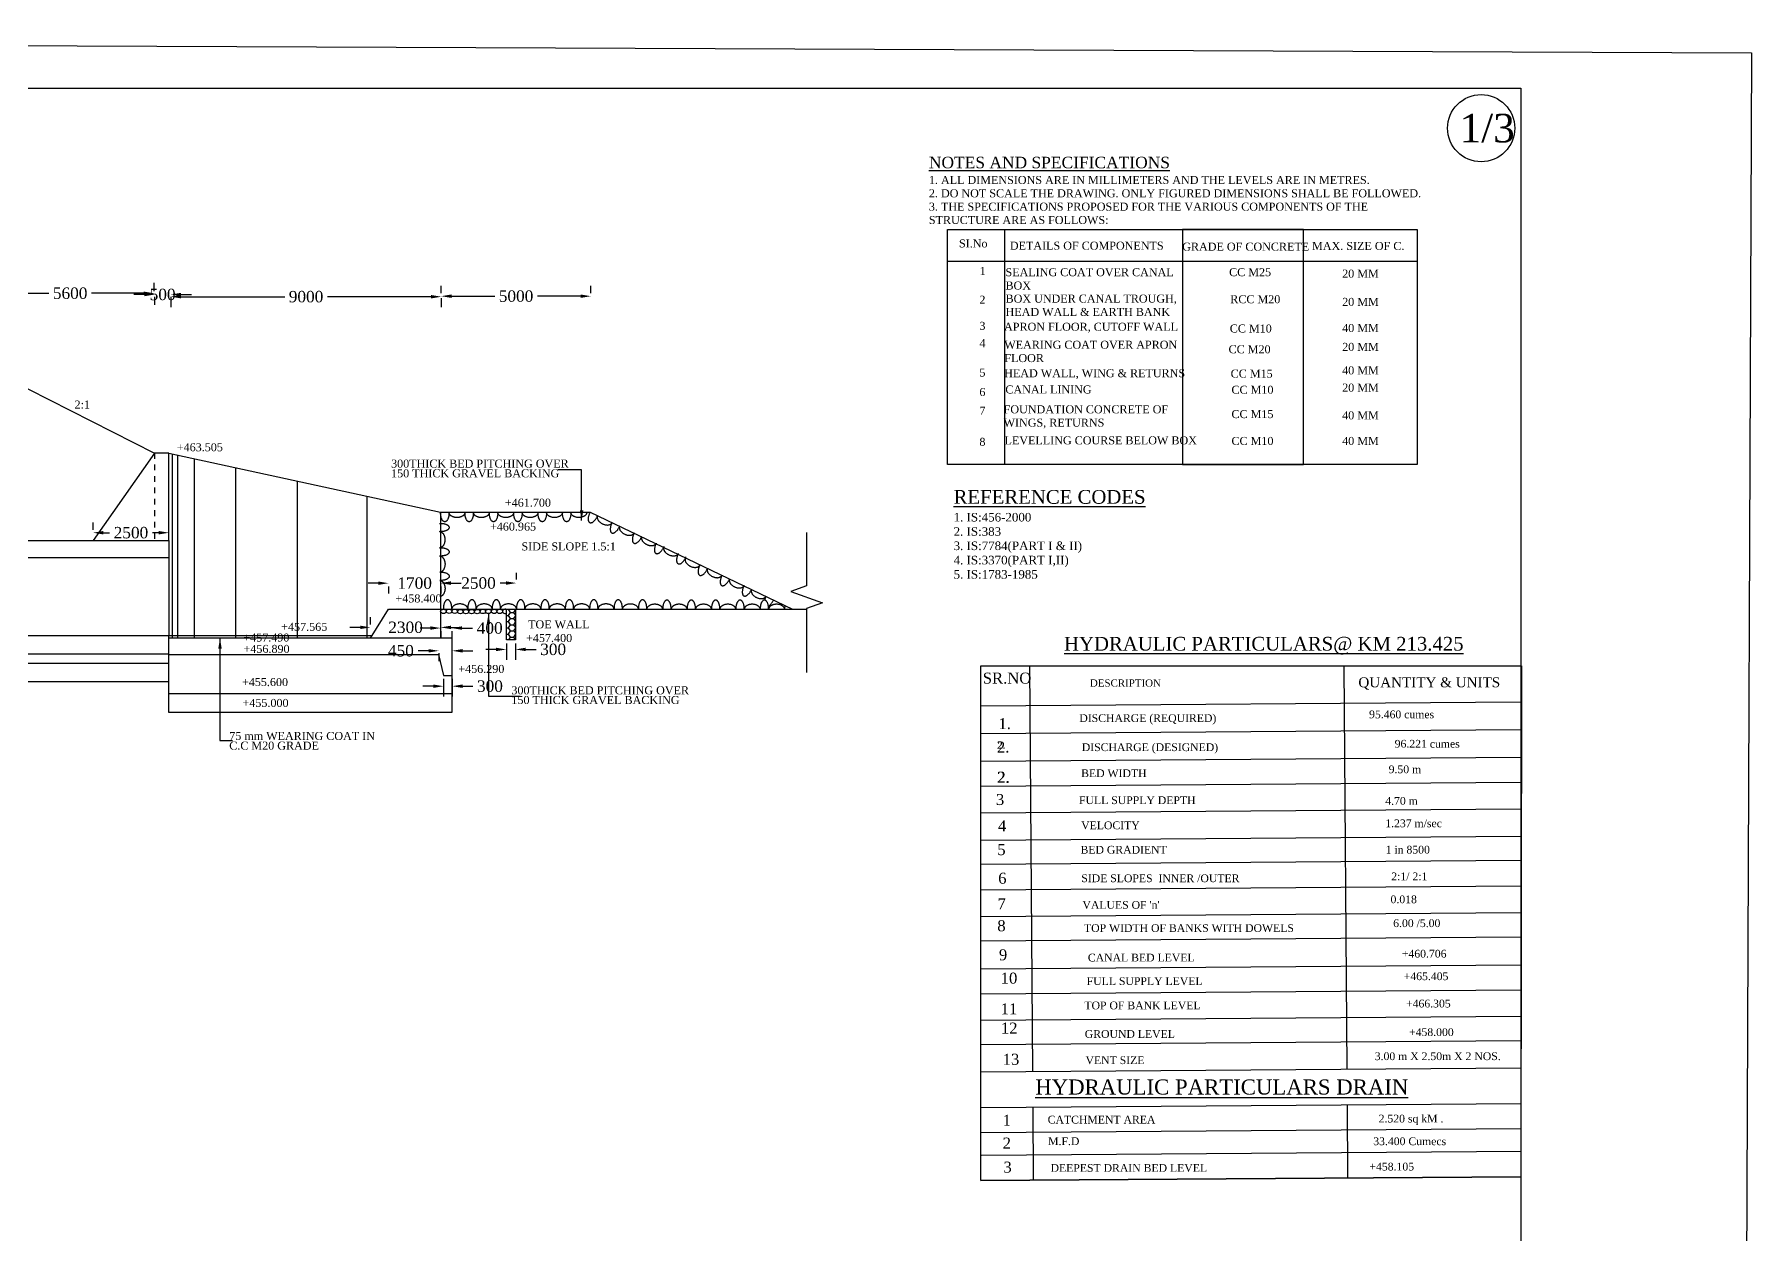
# Model space of a CAD drawing. Header units: inches. Extents: x 221.5 to 296.9, y 45.8 to 97.5.
# Drawn here: x 266.83 to 296.87, y 76.53 to 97.53 of the extents above; entities that cross this region are included whole.
import ezdxf

# ---------------------------------------------------------------- set-up
doc = ezdxf.new("R2010")
doc.units = ezdxf.units.IN
doc.header["$MEASUREMENT"] = 0
doc.linetypes.add('ACAD_ISO03W100', pattern=[30, 12, -18])
for name, color, linetype in [('DIMENSION', 7, 'Continuous'), ('DRAWING', 7, 'Continuous'), ('TEXT', 7, 'Continuous')]:
    doc.layers.add(name, color=color, linetype=linetype)
doc.styles.get("Standard").update_dxf_attribs({"font": 'TIMES_1.TTF', "height": 0.14})
doc.dimstyles.get("Standard").update_dxf_attribs({"dimtxt": 0.2, "dimasz": 0.18, "dimexe": 0.18, "dimexo": 0.0625, "dimgap": 0.09, "dimtad": 0, "dimtih": 1, "dimtoh": 1, "dimdec": 4, "dimzin": 0, "dimdsep": 46, "dimtxsty": 'Standard', "dimcen": 0.09, "dimadec": 0, "dimazin": 0, "dimtfac": 1, "dimtdec": 4, "dimtofl": 0, "dimtmove": 0, "dimatfit": 3, "dimfxl": 0, "dimtolj": 1, "dimtzin": 0, "dimarcsym": 0})
picture_1 = doc.add_image_def('image1.jpg', size_in_pixel=(7220, 4937))

# ---------------------------------------------------------------- blocks, each defined once
blk = doc.blocks.new('*D22')
at = {"layer": 'Defpoints', "color": 0, "transparency": 16777216}
for p in [(265.987, 92.974), (268.921, 92.997), (268.921, 92.974)]:
    blk.add_point(p, dxfattribs=at)
at = {"layer": 'DIMENSION', "color": 0, "lineweight": -2, "transparency": 16777216}
for p, q in [((265.987, 93.036), (265.987, 93.177)), ((268.921, 93.036), (268.921, 93.177)), ((266.167, 92.997), (267.081, 92.997)), ((268.741, 92.997), (267.827, 92.997))]:
    blk.add_line(p, q, dxfattribs=at)
at = {"layer": 'DIMENSION', "color": 0, "transparency": 16777216}
for points in [[(266.167, 93.027), (266.167, 92.967), (265.987, 92.997)], [(268.741, 93.027), (268.741, 92.967), (268.921, 92.997)]]:
    blk.add_solid(points, dxfattribs=at)
at = {"layer": 'DIMENSION', "color": 0, "transparency": 16777216, "insert": (267.454, 92.997), "char_height": 0.2, "attachment_point": 5}
blk.add_mtext('\\A1;5600', dxfattribs=at)
blk = doc.blocks.new('*D23')
at = {"layer": 'Defpoints', "color": 0, "transparency": 16777216}
for p in [(268.929, 92.996), (269.216, 92.996), (269.216, 92.975)]:
    blk.add_point(p, dxfattribs=at)
at = {"layer": 'DIMENSION', "color": 0, "lineweight": -2, "transparency": 16777216}
for p, q in [((268.749, 92.975), (268.569, 92.975)), ((268.929, 92.933), (268.929, 92.795)), ((269.216, 92.933), (269.216, 92.795)), ((269.396, 92.975), (269.576, 92.975))]:
    blk.add_line(p, q, dxfattribs=at)
at = {"layer": 'DIMENSION', "color": 0, "transparency": 16777216}
for points in [[(268.749, 93.005), (268.749, 92.945), (268.929, 92.975)], [(269.396, 93.005), (269.396, 92.945), (269.216, 92.975)]]:
    blk.add_solid(points, dxfattribs=at)
at = {"layer": 'DIMENSION', "color": 0, "transparency": 16777216, "insert": (269.072, 92.975), "char_height": 0.2, "attachment_point": 5}
blk.add_mtext('\\A1;500', dxfattribs=at)
blk = doc.blocks.new('*D26')
at = {"layer": 'Defpoints', "color": 0, "transparency": 16777216}
for p in [(269.216, 92.975), (273.946, 92.975), (273.946, 92.937)]:
    blk.add_point(p, dxfattribs=at)
at = {"layer": 'DIMENSION', "color": 0, "lineweight": -2, "transparency": 16777216}
for p, q in [((269.216, 92.913), (269.216, 92.757)), ((269.396, 92.937), (271.207, 92.937)), ((273.766, 92.937), (271.955, 92.937)), ((273.946, 92.913), (273.946, 92.757))]:
    blk.add_line(p, q, dxfattribs=at)
at = {"layer": 'DIMENSION', "color": 0, "transparency": 16777216}
for points in [[(269.396, 92.967), (269.396, 92.907), (269.216, 92.937)], [(273.766, 92.967), (273.766, 92.907), (273.946, 92.937)]]:
    blk.add_solid(points, dxfattribs=at)
at = {"layer": 'DIMENSION', "color": 0, "transparency": 16777216, "insert": (271.581, 92.937), "char_height": 0.2, "attachment_point": 5}
blk.add_mtext('\\A1;9000', dxfattribs=at)
blk = doc.blocks.new('*D27')
at = {"layer": 'Defpoints', "color": 0, "transparency": 16777216}
for p in [(273.946, 92.937), (276.564, 92.946), (276.564, 92.937)]:
    blk.add_point(p, dxfattribs=at)
at = {"layer": 'DIMENSION', "color": 0, "lineweight": -2, "transparency": 16777216}
for p, q in [((273.946, 92.999), (273.946, 93.126)), ((274.126, 92.946), (274.882, 92.946)), ((276.384, 92.946), (275.628, 92.946)), ((276.564, 92.999), (276.564, 93.126))]:
    blk.add_line(p, q, dxfattribs=at)
at = {"layer": 'DIMENSION', "color": 0, "transparency": 16777216}
for points in [[(274.126, 92.976), (274.126, 92.916), (273.946, 92.946)], [(276.384, 92.976), (276.384, 92.916), (276.564, 92.946)]]:
    blk.add_solid(points, dxfattribs=at)
at = {"layer": 'DIMENSION', "color": 0, "transparency": 16777216, "insert": (275.255, 92.946), "char_height": 0.2, "attachment_point": 5}
blk.add_mtext('\\A1;5000', dxfattribs=at)
blk = doc.blocks.new('*D37')
at = {"layer": 'Defpoints', "color": 0, "transparency": 16777216}
for p in [(267.854, 88.808), (267.854, 88.796), (269.182, 88.796)]:
    blk.add_point(p, dxfattribs=at)
at = {"layer": 'DIMENSION', "color": 0, "lineweight": -2, "transparency": 16777216}
for p, q in [((267.854, 88.859), (267.854, 88.988)), ((269.182, 88.859), (269.182, 88.988)), ((268.034, 88.808), (268.141, 88.808)), ((269.002, 88.808), (268.895, 88.808))]:
    blk.add_line(p, q, dxfattribs=at)
at = {"layer": 'DIMENSION', "color": 0, "transparency": 16777216}
for points in [[(268.034, 88.838), (268.034, 88.778), (267.854, 88.808)], [(269.002, 88.838), (269.002, 88.778), (269.182, 88.808)]]:
    blk.add_solid(points, dxfattribs=at)
at = {"layer": 'DIMENSION', "color": 0, "transparency": 16777216, "insert": (268.518, 88.808), "char_height": 0.2, "attachment_point": 5}
blk.add_mtext('\\A1;2500', dxfattribs=at)
blk = doc.blocks.new('*D39')
at = {"layer": 'Defpoints', "color": 0, "transparency": 16777216}
for p in [(273.985, 86.311), (274.138, 86.311), (274.138, 86.123)]:
    blk.add_point(p, dxfattribs=at)
at = {"layer": 'DIMENSION', "color": 0, "lineweight": -2, "transparency": 16777216}
for p, q in [((273.985, 86.249), (273.985, 85.943)), ((274.138, 86.249), (274.138, 85.943)), ((273.805, 86.123), (273.625, 86.123)), ((274.318, 86.123), (274.498, 86.123))]:
    blk.add_line(p, q, dxfattribs=at)
at = {"layer": 'DIMENSION', "color": 0, "transparency": 16777216}
for points in [[(273.805, 86.153), (273.805, 86.093), (273.985, 86.123)], [(274.318, 86.153), (274.318, 86.093), (274.138, 86.123)]]:
    blk.add_solid(points, dxfattribs=at)
at = {"layer": 'DIMENSION', "color": 0, "transparency": 16777216, "insert": (274.798, 86.123), "char_height": 0.2, "attachment_point": 5}
blk.add_mtext('\\A1;300', dxfattribs=at)
blk = doc.blocks.new('*D40')
at = {"layer": 'Defpoints', "color": 0, "transparency": 16777216}
for p in [(275.086, 86.933), (275.244, 86.933), (275.244, 86.766)]:
    blk.add_point(p, dxfattribs=at)
at = {"layer": 'DIMENSION', "color": 0, "lineweight": -2, "transparency": 16777216}
for p, q in [((275.086, 86.871), (275.086, 86.586)), ((275.244, 86.871), (275.244, 86.586)), ((274.906, 86.766), (274.726, 86.766)), ((275.424, 86.766), (275.604, 86.766))]:
    blk.add_line(p, q, dxfattribs=at)
at = {"layer": 'DIMENSION', "color": 0, "transparency": 16777216}
for points in [[(274.906, 86.796), (274.906, 86.736), (275.086, 86.766)], [(275.424, 86.796), (275.424, 86.736), (275.244, 86.766)]]:
    blk.add_solid(points, dxfattribs=at)
at = {"layer": 'DIMENSION', "color": 0, "transparency": 16777216, "insert": (275.904, 86.766), "char_height": 0.2, "attachment_point": 5}
blk.add_mtext('\\A1;300', dxfattribs=at)
blk = doc.blocks.new('*D41')
at = {"layer": 'Defpoints', "color": 0, "transparency": 16777216}
for p in [(273.936, 87.149), (274.13, 87.149), (274.13, 87.14)]:
    blk.add_point(p, dxfattribs=at)
at = {"layer": 'DIMENSION', "color": 0, "lineweight": -2, "transparency": 16777216}
for p, q in [((273.756, 87.14), (273.576, 87.14)), ((274.31, 87.14), (274.49, 87.14)), ((273.936, 87.087), (273.936, 86.96)), ((274.13, 87.087), (274.13, 86.96))]:
    blk.add_line(p, q, dxfattribs=at)
at = {"layer": 'DIMENSION', "color": 0, "transparency": 16777216}
for points in [[(273.756, 87.17), (273.756, 87.11), (273.936, 87.14)], [(274.31, 87.17), (274.31, 87.11), (274.13, 87.14)]]:
    blk.add_solid(points, dxfattribs=at)
at = {"layer": 'DIMENSION', "color": 0, "transparency": 16777216, "insert": (274.794, 87.14), "char_height": 0.2, "attachment_point": 5}
blk.add_mtext('\\A1;400', dxfattribs=at)
blk = doc.blocks.new('*D42')
at = {"layer": 'Defpoints', "color": 0, "transparency": 16777216}
for p in [(273.904, 86.766), (273.904, 86.742), (274.138, 86.742)]:
    blk.add_point(p, dxfattribs=at)
at = {"layer": 'DIMENSION', "color": 0, "lineweight": -2, "transparency": 16777216}
for p, q in [((274.138, 86.804), (274.138, 86.922)), ((273.724, 86.742), (273.544, 86.742)), ((273.904, 86.703), (273.904, 86.562)), ((274.318, 86.742), (274.498, 86.742))]:
    blk.add_line(p, q, dxfattribs=at)
at = {"layer": 'DIMENSION', "color": 0, "transparency": 16777216}
for points in [[(273.724, 86.772), (273.724, 86.712), (273.904, 86.742)], [(274.318, 86.772), (274.318, 86.712), (274.138, 86.742)]]:
    blk.add_solid(points, dxfattribs=at)
at = {"layer": 'DIMENSION', "color": 0, "transparency": 16777216, "insert": (273.24, 86.742), "char_height": 0.2, "attachment_point": 5}
blk.add_mtext('\\A1;450', dxfattribs=at)
blk = doc.blocks.new('*D43')
at = {"layer": 'Defpoints', "color": 0, "transparency": 16777216}
for p in [(273.936, 87.927), (273.936, 87.927), (275.26, 87.927)]:
    blk.add_point(p, dxfattribs=at)
at = {"layer": 'DIMENSION', "color": 0, "lineweight": -2, "transparency": 16777216}
for p, q in [((273.936, 87.99), (273.936, 88.107)), ((275.26, 87.99), (275.26, 88.107)), ((274.116, 87.927), (274.221, 87.927)), ((275.08, 87.927), (274.975, 87.927))]:
    blk.add_line(p, q, dxfattribs=at)
at = {"layer": 'DIMENSION', "color": 0, "transparency": 16777216}
for points in [[(274.116, 87.957), (274.116, 87.897), (273.936, 87.927)], [(275.08, 87.957), (275.08, 87.897), (275.26, 87.927)]]:
    blk.add_solid(points, dxfattribs=at)
at = {"layer": 'DIMENSION', "color": 0, "transparency": 16777216, "insert": (274.598, 87.927), "char_height": 0.2, "attachment_point": 5}
blk.add_mtext('\\A1;2500', dxfattribs=at)
blk = doc.blocks.new('*D44')
at = {"layer": 'Defpoints', "color": 0, "transparency": 16777216}
for p in [(273.025, 87.927), (273.025, 87.925), (273.936, 87.927)]:
    blk.add_point(p, dxfattribs=at)
at = {"layer": 'DIMENSION', "color": 0, "lineweight": -2, "transparency": 16777216}
for p, q in [((272.845, 87.925), (272.665, 87.925)), ((273.025, 87.865), (273.025, 87.745)), ((273.936, 87.865), (273.936, 87.745)), ((274.116, 87.925), (274.296, 87.925))]:
    blk.add_line(p, q, dxfattribs=at)
at = {"layer": 'DIMENSION', "color": 0, "transparency": 16777216}
for points in [[(272.845, 87.955), (272.845, 87.895), (273.025, 87.925)], [(274.116, 87.955), (274.116, 87.895), (273.936, 87.925)]]:
    blk.add_solid(points, dxfattribs=at)
at = {"layer": 'DIMENSION', "color": 0, "transparency": 16777216, "insert": (273.481, 87.925), "char_height": 0.2, "attachment_point": 5}
blk.add_mtext('\\A1;1700', dxfattribs=at)
blk = doc.blocks.new('*D45')
at = {"layer": 'Defpoints', "color": 0, "transparency": 16777216}
for p in [(272.708, 87.152), (272.708, 87.14), (273.936, 87.14)]:
    blk.add_point(p, dxfattribs=at)
at = {"layer": 'DIMENSION', "color": 0, "lineweight": -2, "transparency": 16777216}
for p, q in [((272.528, 87.152), (272.348, 87.152)), ((272.708, 87.202), (272.708, 87.332)), ((273.936, 87.202), (273.936, 87.332)), ((274.116, 87.152), (274.296, 87.152))]:
    blk.add_line(p, q, dxfattribs=at)
at = {"layer": 'DIMENSION', "color": 0, "transparency": 16777216}
for points in [[(272.528, 87.182), (272.528, 87.122), (272.708, 87.152)], [(274.116, 87.182), (274.116, 87.122), (273.936, 87.152)]]:
    blk.add_solid(points, dxfattribs=at)
at = {"layer": 'DIMENSION', "color": 0, "transparency": 16777216, "insert": (273.322, 87.152), "char_height": 0.2, "attachment_point": 5}
blk.add_mtext('\\A1;2300', dxfattribs=at)

msp = doc.modelspace()

# ---------------------------------------------------------------- hatches: boundary and pattern name
at = {"layer": 'DRAWING'}
h = msp.add_hatch(dxfattribs=at)
h.set_pattern_fill('HONEY', color=256, scale=0.5, style=0)
h.paths.add_polyline_path([(275.24421, 87.47261), (275.08625, 87.47261), (275.08625, 86.93327), (275.24421, 86.93327)])

# ---------------------------------------------------------------- linework, layer by layer
at = {"layer": 'DIMENSION'}
for points in [[(226.739, 96.58644), (292.83485, 96.58644), (292.83485, 48.2), (226.739, 48.2)], [(282.80363, 94.1151), (291.02026, 94.1151), (291.02026, 90.00195), (282.80363, 90.00195)], [(283.80349, 94.1151), (286.91195, 94.1151), (286.91195, 90.00195), (283.80349, 90.00195)], [(289.03045, 94.1151), (286.91195, 94.1151), (286.91195, 90.00195), (289.03045, 90.00195)]]:
    msp.add_lwpolyline(points, close=True, dxfattribs=at)
msp.add_lwpolyline([(282.80363, 93.56141), (291.02026, 93.56141)], dxfattribs=at)
msp.add_circle((292.13858, 95.88584), 0.58728, dxfattribs=at)
at = {"layer": 'DRAWING'}
for points in [[(264.74056, 91.69229), (265.98617, 91.69229), (268.92804, 90.19974)], [(269.18189, 88.67245), (269.18189, 90.19974), (268.92804, 90.19974), (267.85907, 88.67245)], [(269.18189, 90.19974), (273.93584, 89.16581), (273.93584, 86.96185)], [(269.24102, 90.18688), (269.24102, 86.96185)], [(269.33433, 90.16659), (269.33433, 86.96185)], [(269.62431, 90.10352), (269.62431, 86.96185)], [(270.34775, 89.94618), (270.34775, 86.96185)], [(271.42549, 89.71178), (271.42549, 86.96185)], [(272.64186, 89.44724), (272.64186, 86.96185)], [(273.93584, 89.16581), (276.54921, 89.16581), (280.09385, 87.47261)], [(269.18189, 88.37106), (269.18189, 87.0121)], [(272.70841, 86.96185), (273.02409, 87.47261), (280.33878, 87.47261)], [(229.17644, 87.0121), (272.73947, 87.0121)], [(269.17407, 87.0121), (269.17407, 85.66744), (274.13757, 85.66744), (274.13757, 86.96185), (269.17407, 86.96185)], [(238.80806, 86.68789), (269.17407, 86.68789)], [(238.80806, 86.5269), (269.17407, 86.5269)], [(269.17407, 86.67828), (273.89655, 86.67828), (273.98463, 86.3111), (274.13757, 86.3111)], [(284.23619, 86.48028), (284.28851, 79.38379)], [(289.73584, 86.48028), (289.78785, 79.42433)], [(238.80806, 86.20635), (269.17407, 86.20635)], [(269.17407, 85.99628), (274.13757, 85.99628)], [(283.38294, 85.7815), (292.82621, 85.85112)], [(283.38294, 85.29626), (292.82979, 85.3659)], [(283.38294, 84.81091), (292.82979, 84.88055)], [(283.38294, 84.37493), (292.82979, 84.44457)], [(283.38294, 83.90723), (292.82979, 83.97687)], [(283.38294, 83.43161), (292.82979, 83.50125)], [(283.38294, 83.01148), (292.82979, 83.08112)], [(283.38294, 82.55962), (292.82979, 82.62926)], [(283.38294, 82.09506), (292.82979, 82.1647)], [(283.38294, 81.66699), (292.82979, 81.73664)], [(283.38294, 81.17553), (292.82979, 81.24517)], [(283.38294, 80.73954), (292.82979, 80.80918)], [(283.38294, 80.27976), (292.82979, 80.34941)], [(283.38294, 79.8517), (292.82979, 79.92134)], [(283.38644, 79.37714), (292.83328, 79.44678)], [(283.39106, 78.75024), (292.83791, 78.81988)], [(284.29313, 78.75689), (284.30255, 77.47846)], [(289.79247, 78.79743), (289.8019, 77.519)], [(283.39426, 78.31636), (292.8411, 78.38601)], [(283.39719, 77.91934), (292.84403, 77.98898)], [(283.38294, 77.47168), (292.82979, 77.54132)]]:
    msp.add_lwpolyline(points, dxfattribs=at)
at = {"layer": 'DRAWING', "linetype": 'ACAD_ISO03W100', "ltscale": 0.005}
msp.add_lwpolyline([(268.92804, 90.19974), (268.92804, 88.67245)], dxfattribs=at)
at = {"layer": 'DRAWING'}
for points in [[(251.94683, 88.67245), (269.18189, 88.67245), (269.18189, 88.37106), (251.94683, 88.36965)], [(275.08625, 87.47261), (275.24421, 87.47261), (275.24421, 86.93327), (275.08625, 86.93327)]]:
    msp.add_lwpolyline(points, close=True, dxfattribs=at)
at = {"layer": 'DRAWING', "linetype": 'Continuous'}
msp.add_lwpolyline([(280.33878, 88.81431), (280.33878, 87.88149), (280.06403, 87.78149), (280.61352, 87.58149), (280.33878, 87.48149), (280.33878, 86.36307)], dxfattribs=at)
at = {"layer": 'DRAWING', "linetype": 'ACAD_ISO03W100', "extrusion": (0, 0, -1)}
for centre, major_axis, ratio, start_param, end_param in [((273.93584, 88.89906), (0.1484, 0), 0.49206342, 4.5948168, 7.97155381), ((274.00835, 89.1484), (0, -0.1484), 0.49206342, 4.5948168, 7.97155381), ((274.22154, 89.16581), (-0.14067, 0), 0.6527888, 3.14159265, 6.28318531), ((274.43472, 89.1484), (0, -0.1484), 0.49206342, 4.5948168, 7.97155381), ((274.64791, 89.16581), (-0.14067, 0), 0.6527888, 3.14159265, 6.28318531), ((274.8611, 89.1484), (0, -0.1484), 0.49206342, 4.5948168, 7.97155381), ((275.07428, 89.16581), (-0.14067, 0), 0.6527888, 3.14159265, 6.28318531), ((275.28747, 89.1484), (0, -0.1484), 0.49206342, 4.5948168, 7.97155381), ((275.50065, 89.16581), (-0.14067, 0), 0.6527888, 3.14159265, 6.28318531), ((275.71384, 89.1484), (0, -0.1484), 0.49206342, 4.5948168, 7.97155381), ((275.92702, 89.16581), (-0.14067, 0), 0.6527888, 3.14159265, 6.28318531), ((276.14021, 89.1484), (0, -0.1484), 0.49206342, 4.5948168, 7.97155381), ((276.3534, 89.16581), (-0.14067, 0), 0.6527888, 3.14159265, 6.28318531), ((273.91843, 88.68588), (0, -0.14067), 0.6527888, 3.14159265, 6.28318531), ((273.93584, 88.47269), (0.1484, 0), 0.49206342, 4.5948168, 7.97155381), ((273.92033, 88.25947), (0, -0.14067), 0.6527888, 3.14159265, 6.28318531), ((273.93773, 88.04629), (0.1484, 0), 0.49206342, 4.5948168, 7.97155381), ((273.93773, 88.04629), (0.1484, 0), 0.49206342, 4.5948168, 7.97155381), ((273.92033, 87.8331), (0, -0.14067), 0.6527888, 3.14159265, 4.80167733), ((273.92033, 87.8331), (0, -0.14067), 0.6527888, 3.14159265, 6.28318531)]:
    msp.add_ellipse(centre, major_axis=major_axis, ratio=ratio, start_param=start_param, end_param=end_param, dxfattribs=at)
at = {"layer": 'DRAWING', "linetype": 'ACAD_ISO03W100'}
for centre, major_axis, ratio, start_param, end_param in [((276.60758, 89.11939), (-0.0627, -0.1345), 0.49206342, 4.5948168, 7.97155381), ((276.80816, 89.0451), (0.12749, -0.05944), 0.6527888, 3.14159265, 6.28318531), ((276.99403, 88.93924), (-0.0627, -0.1345), 0.49206342, 4.5948168, 7.97155381), ((277.1946, 88.86494), (0.12749, -0.05944), 0.6527888, 3.14159265, 6.28318531), ((277.38047, 88.75909), (-0.0627, -0.1345), 0.49206342, 4.5948168, 7.97155381), ((277.58105, 88.68479), (0.12749, -0.05944), 0.6527888, 3.14159265, 6.28318531), ((277.76691, 88.57894), (-0.0627, -0.1345), 0.49206342, 4.5948168, 7.97155381), ((277.96749, 88.50464), (0.12749, -0.05944), 0.6527888, 3.14159265, 6.28318531), ((277.96749, 88.50464), (0.12749, -0.05944), 0.6527888, 3.14159265, 4.31974476), ((278.15335, 88.39879), (-0.0627, -0.1345), 0.49206342, 4.5948168, 7.97155381), ((278.34472, 88.30366), (0.12749, -0.05944), 0.6527888, 3.14159265, 6.28318531), ((278.53059, 88.1978), (-0.0627, -0.1345), 0.49206342, 4.5948168, 7.97155381), ((278.73117, 88.12351), (0.12749, -0.05944), 0.6527888, 3.14159265, 6.28318531), ((278.91703, 88.01765), (-0.0627, -0.1345), 0.49206342, 4.5948168, 7.97155381), ((279.11761, 87.94335), (0.12749, -0.05944), 0.6527888, 3.14159265, 6.28318531), ((279.11761, 87.94335), (0.12749, -0.05944), 0.6527888, 3.14159265, 4.31974476), ((279.30347, 87.8375), (-0.0627, -0.1345), 0.49206342, 4.5948168, 7.97155381), ((279.50152, 87.75703), (0.12749, -0.05944), 0.6527888, 3.14159265, 6.28318531), ((274.05714, 87.48745), (0, 0.1484), 0.49206342, 4.5948168, 7.97155381), ((274.27032, 87.47005), (-0.14067, 0), 0.6527888, 3.14159265, 6.28318531), ((274.48351, 87.48745), (0, 0.1484), 0.49206342, 4.5948168, 7.97155381), ((274.6967, 87.47005), (-0.14067, 0), 0.6527888, 3.14159265, 6.28318531), ((274.90988, 87.48745), (0, 0.1484), 0.49206342, 4.5948168, 7.97155381), ((275.12307, 87.47005), (-0.14067, 0), 0.6527888, 3.14159265, 6.28318531), ((275.33625, 87.48745), (0, 0.1484), 0.49206342, 4.5948168, 7.97155381), ((275.54944, 87.47005), (-0.14067, 0), 0.6527888, 3.14159265, 6.28318531), ((275.76262, 87.48745), (0, 0.1484), 0.49206342, 4.5948168, 7.97155381), ((275.97581, 87.47005), (-0.14067, 0), 0.6527888, 3.14159265, 6.28318531), ((276.189, 87.48745), (0, 0.1484), 0.49206342, 4.5948168, 7.97155381), ((276.40218, 87.47005), (-0.14067, 0), 0.6527888, 3.14159265, 6.28318531), ((276.61537, 87.48745), (0, 0.1484), 0.49206342, 4.5948168, 7.97155381), ((276.82855, 87.47005), (-0.14067, 0), 0.6527888, 3.14159265, 6.28318531), ((277.04177, 87.48556), (0, 0.1484), 0.49206342, 4.5948168, 7.97155381), ((277.25495, 87.46815), (-0.14067, 0), 0.6527888, 3.14159265, 6.28318531), ((277.46814, 87.48556), (0, 0.1484), 0.49206342, 4.5948168, 7.97155381), ((277.68115, 87.46425), (-0.14067, 0), 0.6527888, 3.14159265, 6.28318531), ((277.89433, 87.48166), (0, 0.1484), 0.49206342, 4.5948168, 7.97155381), ((277.89433, 87.48166), (0, 0.1484), 0.49206342, 4.5948168, 7.97155381), ((278.10752, 87.46425), (-0.14067, 0), 0.6527888, 4.11948355, 6.28318531), ((278.10752, 87.46425), (-0.14067, 0), 0.6527888, 3.14159265, 6.28318531), ((278.32071, 87.48166), (0, 0.1484), 0.49206342, 4.5948168, 7.97155381), ((278.53389, 87.46425), (-0.14067, 0), 0.6527888, 3.14159265, 6.28318531), ((278.74708, 87.48166), (0, 0.1484), 0.49206342, 4.5948168, 7.97155381), ((278.96026, 87.46425), (-0.14067, 0), 0.6527888, 3.14159265, 6.28318531), ((279.17345, 87.48166), (0, 0.1484), 0.49206342, 4.5948168, 7.97155381), ((279.38663, 87.46425), (-0.14067, 0), 0.6527888, 3.14159265, 6.28318531), ((279.59982, 87.48166), (0, 0.1484), 0.49206342, 4.5948168, 7.97155381), ((279.68738, 87.65117), (-0.0627, -0.1345), 0.49206342, 4.5948168, 5.09228861), ((279.68738, 87.65117), (-0.0627, -0.1345), 0.49206342, 6.85195979, 7.97155381), ((279.81301, 87.46425), (-0.14067, 0), 0.6527888, 3.14159265, 6.28318531), ((280.02619, 87.48166), (0, 0.1484), 0.49206342, 7.4698658, 7.97155381)]:
    msp.add_ellipse(centre, major_axis=major_axis, ratio=ratio, start_param=start_param, end_param=end_param, dxfattribs=at)
at = {"layer": 'DRAWING'}
for centre in [(273.9851, 87.43213), (274.08362, 87.43285), (274.18214, 87.43356), (274.27983, 87.42716), (274.37835, 87.42787), (274.47687, 87.42859), (274.57539, 87.42894), (274.67391, 87.42965), (274.77243, 87.43037), (274.87096, 87.43083), (274.96948, 87.43131)]:
    msp.add_ellipse(centre, major_axis=(-0.04926, -0.00036), ratio=0.76973067, dxfattribs=at)
msp.add_ellipse((275.068, 87.43203), major_axis=(-0.04926, -0.00036), ratio=0.76973067, start_param=4.21641137, end_param=8.33875797, dxfattribs=at)
at = {"layer": 'TEXT', "linetype": 'ACAD_ISO03W100'}
msp.add_lwpolyline([(283.38294, 86.48028), (292.84564, 86.48028), (292.83485, 77.54136), (283.38294, 77.47168)], close=True, dxfattribs=at)

# ---------------------------------------------------------------- texts
at = {"layer": 'DIMENSION'}
for s, p in [('2:1', (267.53107, 90.98044)), ('+463.505', (269.31949, 90.23366)), ('+461.700', (275.05917, 89.2641)), ('+460.965', (274.79851, 88.84529)), ('SIDE SLOPE 1.5:1', (275.35005, 88.49817)), ('+458.400', (273.14485, 87.58833)), ('+457.565', (271.14565, 87.09118)), ('TOE WALL ', (275.46558, 87.13492)), ('+457.490', (270.48325, 86.90428)), ('+456.890', (270.48622, 86.7055)), ('+457.400', (275.42967, 86.89578)), ('+455.600', (270.45967, 86.12533)), ('+456.290', (274.24424, 86.35497)), ('+455.000', (270.46858, 85.76042))]:
    msp.add_text(s, height=0.14, dxfattribs=at).set_placement(p)
at = {"layer": 'DIMENSION', "char_height": 0.14, "attachment_point": 1}
for s, insert, width in [('1', (283.36625, 93.45768), 0.0565955), ('SEALING COAT OVER CANAL BOX', (283.81687, 93.43595), 3.0994992), ('CC M25', (287.72956, 93.43636), 0.7316085), ('20 MM', (289.70718, 93.41072), 0.648093), ('2', (283.36081, 92.95416), 0.0565955), ('BOX UNDER CANAL TROUGH, HEAD WALL & EARTH BANK', (283.81864, 92.97403), 2.9917828), ('RCC M20', (287.7495, 92.96308), 1.0062604), ('20 MM', (289.70718, 92.91682), 0.648093), ('3', (283.36081, 92.49715), 0.0565955), ('APRON FLOOR, CUTOFF WALL', (283.79226, 92.48163), 3.1172055), ('CC M10', (287.74107, 92.45073), 1.0062604), ('40 MM', (289.70718, 92.45952), 0.648093), ('4', (283.36081, 92.19393), 0.0565955), ('WEARING COAT OVER APRON FLOOR', (283.79603, 92.16692), 3.1321872), ('CC M20', (287.72033, 92.08748), 0.7316085), ('20 MM', (289.70718, 92.12992), 0.648093), ('5', (283.36081, 91.68041), 0.0565955), ('HEAD WALL, WING & RETURNS', (283.79405, 91.66855), 3.234106), ('CC M15', (287.75646, 91.66157), 0.7316085), ('40 MM', (289.70718, 91.71868), 0.648093), ('6', (283.36081, 91.33984), 0.0565955), ('CANAL LINING ', (283.81477, 91.38418), 1.5381478), ('CC M10', (287.77082, 91.37916), 0.7316085), ('20 MM', (289.70718, 91.41686), 0.648093), ('FOUNDATION CONCRETE OF WINGS, RETURNS', (283.78422, 91.03704), 3.1206516), ('7', (283.36081, 91.01377), 0.0565955), ('CC M15', (287.77082, 90.95325), 0.7316085), ('40 MM', (289.70718, 90.93211), 0.648093), ('8', (283.36081, 90.46825), 0.0565955), ('LEVELLING COURSE BELOW BOX', (283.80073, 90.49379), 3.2730911), ('CC M10', (287.77082, 90.48403), 0.7316085), ('40 MM', (289.70718, 90.48395), 0.648093)]:
    msp.add_mtext(s, dxfattribs=dict(at, insert=insert, width=width))
at = {"layer": 'DRAWING'}
for s, height, p in [('3', 0.19277, (283.64979, 84.04389)), ('4', 0.19277, (283.68572, 83.58307)), ('5', 0.19277, (283.67396, 83.16737)), ('6', 0.19277, (283.68982, 82.66641)), ('7', 0.19277, (283.67802, 82.21932)), ('8', 0.19277, (283.67412, 81.83501)), ('9', 0.19277, (283.70166, 81.32667)), ('10', 0.192774, (283.73307, 80.9188)), ('11', 0.192774, (283.73307, 80.38154)), ('12', 0.192774, (283.73663, 80.04473)), ('13', 0.192774, (283.76804, 79.49912)), ('1', 0.19277, (283.76804, 78.43295)), ('2', 0.19277, (283.76804, 78.0325)), ('3', 0.19277, (283.78061, 77.6123))]:
    msp.add_text(s, height=height, dxfattribs=at).set_placement(p)
at = {"layer": 'DRAWING', "attachment_point": 1}
for s, insert, char_height, width in [(' SR.NO ', (283.34695, 86.36046), 0.192774, 3.0936959), ('DISCHARGE (REQUIRED)', (285.10901, 85.63215), 0.1356938, 2.3304233), ('95.460 cumes', (290.17735, 85.69735), 0.1356938, 2.3304233), ('1.', (283.69381, 85.56387), 0.192774, 0.1637891), ('2.', (283.66744, 85.15471), 0.192774, 0.1637891), ('DISCHARGE (DESIGNED)', (285.15191, 85.12299), 0.1356938, 2.3304233), ('96.221 cumes', (290.62544, 85.18366), 0.1356938, 2.3304233), ('9.50 m', (290.52003, 84.73606), 0.135694, 2.3304233), ('2.', (283.6688, 84.62479), 0.192774, 0.1637891), ('2.', (283.67002, 84.62683), 0.192774, 0.1637891), ('2.', (283.67347, 84.62637), 0.192774, 0.1637891), ('2.', (283.67376, 84.62648), 0.192774, 0.1637891), ('2.', (283.67551, 84.62806), 0.192774, 0.1637891), ('BED WIDTH', (285.14119, 84.66741), 0.135694, 2.3304233), ('FULL SUPPLY DEPTH ', (285.10363, 84.19576), 0.1356938, 2.3304233), ('4.70 m', (290.46069, 84.18315), 0.135694, 2.3304233), ('VELOCITY ', (285.14119, 83.75626), 0.135694, 2.3304233), ('1.237 m/sec', (290.46085, 83.79129), 0.1356938, 2.3304233), ('BED GRADIENT ', (285.1299, 83.32925), 0.1356938, 2.3304233), ('1 in 8500', (290.46746, 83.33053), 0.135694, 2.3304233), ('SIDE SLOPES  INNER /OUTER', (285.14344, 82.82977), 0.1356938, 3.0943081), ('2:1/ 2:1', (290.56629, 82.86319), 0.135694, 2.3304233), ("VALUES OF 'n'", (285.16371, 82.36405), 0.1356938, 2.3304233), ('0.018', (290.5531, 82.46167), 0.135694, 2.3304233), ('6.00 /5.00', (290.59948, 82.04391), 0.135694, 2.3304233), ('TOP WIDTH OF BANKS WITH DOWELS', (285.19071, 81.95909), 0.1356938, 3.9588038), ('CANAL BED LEVEL', (285.25836, 81.4423), 0.1356938, 2.3304233), ('+460.706', (290.75104, 81.51074), 0.135694, 2.3304233), ('+465.405', (290.78399, 81.1158), 0.135694, 2.3304233), ('FULL SUPPLY LEVEL', (285.23809, 81.03056), 0.1356938, 2.3304233), ('TOP OF BANK LEVEL', (285.19755, 80.60535), 0.1356938, 2.3304233), ('+466.305', (290.82399, 80.63811), 0.135694, 2.3304233), ('GROUND LEVEL ', (285.20432, 80.10588), 0.1356938, 2.3304233), ('+458.000', (290.87671, 80.13786), 0.135694, 2.3304233), ('VENT SIZE', (285.21782, 79.64691), 0.135694, 2.3304233), ('3.00 m X 2.50m X 2 NOS. ', (290.27707, 79.71658), 0.1356938, 2.3304233), ('{\\LHYDRAULIC PARTICULARS DRAIN}', (284.33809, 79.24242), 0.2636286, 8.9101983), ('CATCHMENT AREA', (284.55559, 78.60732), 0.1356938, 2.3304233), ('2.520 sq kM .', (290.34507, 78.62574), 0.1356938, 2.3304233), ('M.F.D', (284.56274, 78.22994), 0.135694, 3.3785021), ('33.400 Cumecs', (290.25087, 78.22849), 0.1356938, 2.3304233), ('DEEPEST DRAIN BED LEVEL', (284.60529, 77.76246), 0.1356938, 3.1152601), ('+458.105', (290.18357, 77.78525), 0.135694, 2.3304233)]:
    msp.add_mtext(s, dxfattribs=dict(at, insert=insert, char_height=char_height, width=width))
at = {"layer": 'TEXT', "linetype": 'ACAD_ISO03W100'}
for s, p in [('300THICK BED PITCHING OVER', (273.0687, 89.94733)), ('150 THICK GRAVEL BACKING', (273.0687, 89.77754)), ('300THICK BED PITCHING OVER', (275.17317, 85.98079)), ('150 THICK GRAVEL BACKING', (275.17317, 85.811)), ('75 mm WEARING COAT IN ', (270.23742, 85.18259)), ('C.C M20 GRADE', (270.23742, 85.0128))]:
    msp.add_text(s, height=0.14, dxfattribs=at).set_placement(p)
at = {"layer": 'TEXT', "linetype": 'ACAD_ISO03W100', "attachment_point": 1}
for s, insert, char_height, width in [('1/3', (291.76176, 96.1369), 0.5, 0.3575152), ('{\\H1.4418x;\\LNOTES AND SPECIFICATIONS\\P}1. ALL DIMENSIONS ARE IN MILLIMETERS AND THE LEVELS ARE IN METRES. \\P2. DO NOT SCALE THE DRAWING. ONLY FIGURED DIMENSIONS SHALL BE FOLLOWED. \\P3. THE SPECIFICATIONS PROPOSED FOR THE VARIOUS COMPONENTS OF THE STRUCTURE ARE AS FOLLOWS: ', (282.47689, 95.38599), 0.14, 8.5555565), ('SI.No', (283.00325, 93.93929), 0.14, 8.5555565), (' DETAILS OF COMPONENTS', (283.84057, 93.89996), 0.14, 8.5555565), (' GRADE OF CONCRETE', (286.85617, 93.88278), 0.14, 8.5555565), (' MAX. SIZE OF C.', (289.12772, 93.89532), 0.14, 8.5555565)]:
    msp.add_mtext(s, dxfattribs=dict(at, insert=insert, char_height=char_height, width=width))
at = {"layer": 'TEXT', "attachment_point": 1}
for s, insert, char_height, width in [('{\\LREFERENCE CODES\\P\\H0.62414x;\\l1. IS:456-2000\\P2. IS:383\\P3. IS:7784(PART I & II)\\P4. IS:3370(PART I,II)\\P5. IS:1783-1985}', (282.90977, 89.55499), 0.2403314, 3.5188175), ('{\\L HYDRAULIC PARTICULARS@ KM 213.425}', (284.75042, 86.9857), 0.2403314, 8.1854994), (' DESCRIPTION ', (285.24602, 86.24144), 0.1265906, 3.0936959), ('QUANTITY & UNITS', (289.99062, 86.27803), 0.1749661, 2.7990468), ('2.', (283.66867, 85.15675), 0.126591, 0.1637891), ('2.', (283.67211, 85.15628), 0.126591, 0.1637891), ('2.', (283.6724, 85.1564), 0.126591, 0.1637891), ('2.', (283.67416, 85.15797), 0.126591, 0.1637891)]:
    msp.add_mtext(s, dxfattribs=dict(at, insert=insert, char_height=char_height, width=width))

# ---------------------------------------------------------------- dimensions: what is measured, and where the dimension line sits
at = {"layer": 'DIMENSION'}
for base, p1, p2, text, picture, middle in [((268.92053, 92.99736), (265.98721, 92.97364), (268.92053, 92.97364), '5600', '*D22', (267.45387, 92.99736)), ((273.94622, 92.93673), (269.21587, 92.97539), (273.94622, 92.97539), '9000', '*D26', (271.58105, 92.93673)), ((276.56393, 92.9458), (273.94622, 92.93673), (276.56393, 92.93673), '5000', '*D27', (275.25507, 92.9458)), ((267.85422, 88.80827), (269.18189, 88.79605), (267.85422, 88.79605), '2500', '*D37', (268.51805, 88.80827)), ((273.02548, 87.92525), (273.93584, 87.92743), (273.02548, 87.92743), '1700', '*D44', (273.48066, 87.92525)), ((273.93584, 87.92743), (275.26005, 87.92743), (273.93584, 87.92743), '2500', '*D43', (274.59794, 87.92743)), ((272.70776, 87.15196), (273.93584, 87.13965), (272.70776, 87.13965), '2300', '*D45', (273.3218, 87.15196)), ((274.13048, 87.13965), (273.93584, 87.14902), (274.13048, 87.14902), '400', '*D41', (274.79439, 87.13965)), ((273.90366, 86.74173), (274.13757, 86.74173), (273.90366, 86.76563), '450', '*D42', (273.23974, 86.74173)), ((275.24421, 86.76563), (275.08625, 86.93327), (275.24421, 86.93327), '300', '*D40', (275.90445, 86.76563)), ((274.13757, 86.12293), (273.98463, 86.3111), (274.13757, 86.3111), '300', '*D39', (274.79781, 86.12293))]:
    dim = msp.add_linear_dim(base=base, p1=p1, p2=p2, text=text, dimstyle='Standard', dxfattribs=at)
    dim.commit()
    dim.dimension.update_dxf_attribs({"geometry": picture, "text_midpoint": middle})
dim = msp.add_linear_dim(base=(269.21587, 92.97539), p1=(268.92907, 92.99594), p2=(269.21587, 92.99594), text='500', dimstyle='Standard', dxfattribs=at)
dim.commit()
dim.dimension.update_dxf_attribs({"geometry": '*D23', "text_midpoint": (269.07247, 92.97539), "dimtype": 160})

# ---------------------------------------------------------------- pictures from other files: only their frames are drawn
at = {"linetype": 'ACAD_ISO03W100'}
image = msp.add_image(picture_1, insert=(221.49464, 46.13772), size_in_units=(75.15433, 51.39016), rotation=-0.2479613, dxfattribs=dict(at, fade=30))
image.dxf.flags = 7

# ---------------------------------------------------------------- leaders
at = {"layer": 'DRAWING'}
for points in [[(276.40202, 89.01929), (276.40202, 89.90971), (275.98884, 89.90971)], [(274.77271, 87.39245), (274.77271, 85.94678), (275.32935, 85.94678)], [(270.07535, 86.96185), (270.07535, 85.17478), (270.29195, 85.17478)]]:
    msp.add_leader(points, dimstyle='Standard', override={"dimgap": 0.09, "dimtad": 0}, dxfattribs=at)

doc.saveas('drawing.dxf')
